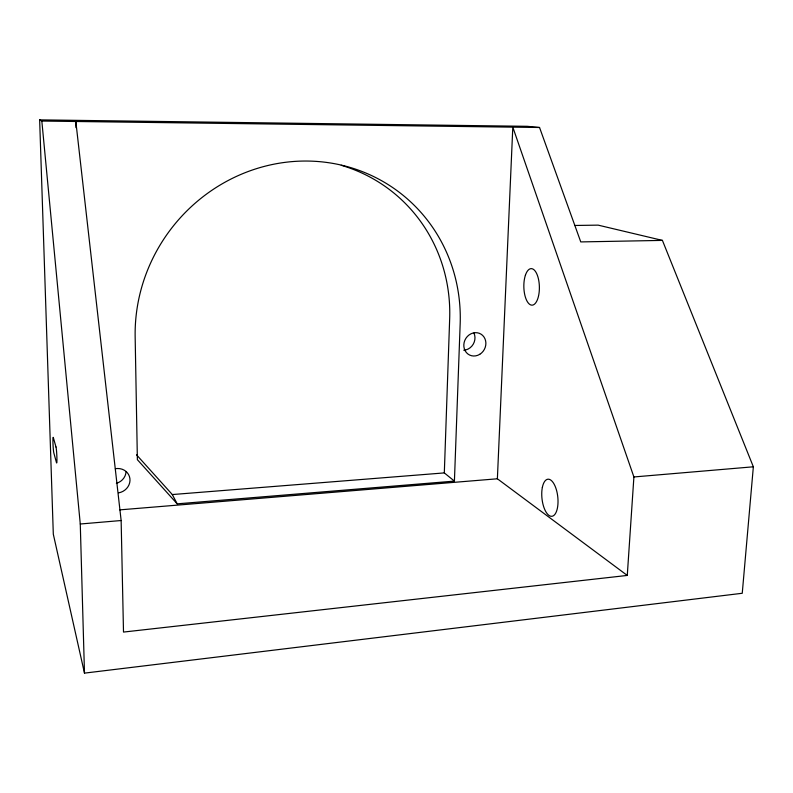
<?xml version="1.0" encoding="UTF-8"?>
<svg xmlns="http://www.w3.org/2000/svg" width="793" height="793" viewBox="0 0 793 793"><rect width="100%" height="100%" fill="white"/><g stroke="black" fill="none" stroke-linecap="round" stroke-linejoin="round"><path stroke-width="1.19" d="M454.419 481.113L177.196 503.842L137.377 459.682L135.157 336.926A167.809 159.512 -52.9 0 1 299.219 161.167A167.809 159.512 -52.9 0 1 460.168 323.931L454.419 481.113L444.318 472.906L449.671 318.736A164.21 156.538 -52.8 0 0 341.268 165.301M627.273 575.431L497.38 478.784L512.803 127.148L633.904 476.96L627.273 575.431L123.5 632.071L121.141 520.525L75.821 121.488L75.989 127.673M753.35 466.799L742.248 593.273L84.484 673.128L53.309 534.185L39.65 119.872L527.266 126.315L539.547 127.495L580.763 241.915L662.413 240.398L753.35 466.799L633.904 476.96M84.484 673.128L80.271 524.004L121.141 520.525M119.753 509.869L497.38 478.784M136.525 454.815L172.309 494.554L444.318 472.906M574.628 225.47L598.13 225.133L662.413 240.398M39.65 119.872L41.831 121.051L539.547 127.495M172.309 494.554L177.196 503.842M41.831 121.051L80.271 524.004M473.927 333.03A11.677 10.587 -61.9 0 1 463.746 350.209M126.057 471.567A12.857 11.885 -22.6 0 1 116.373 483.334M115.382 468.703A13.144 12.123 -23.2 0 1 129.893 478.486A13.144 12.123 -23.2 0 1 118.712 492.84M55.996 446.994L53.319 437.548A7.97 0.515 87.1 0 0 52.972 443.049A7.97 0.515 87.1 0 0 53.815 452.872L56.501 462.686A8.178 0.535 87.1 0 0 56.888 457.135A8.178 0.535 87.1 0 0 55.996 446.994M479.755 354.322A11.915 10.765 -61.8 0 0 480.954 334.111A11.915 10.765 -61.8 0 0 463.836 344.588A11.915 10.765 -61.8 0 0 479.755 354.322M542.353 487.417A18.645 7.94 83.9 0 0 550.957 516.273A18.645 7.94 83.9 0 0 556.329 489.568A18.645 7.94 83.9 0 0 542.353 487.417M525.412 275.211A18.259 7.761 88.6 0 0 530.636 304.889A18.259 7.761 88.6 0 0 538.774 280.583A18.259 7.761 88.6 0 0 525.412 275.211"/></g></svg>
